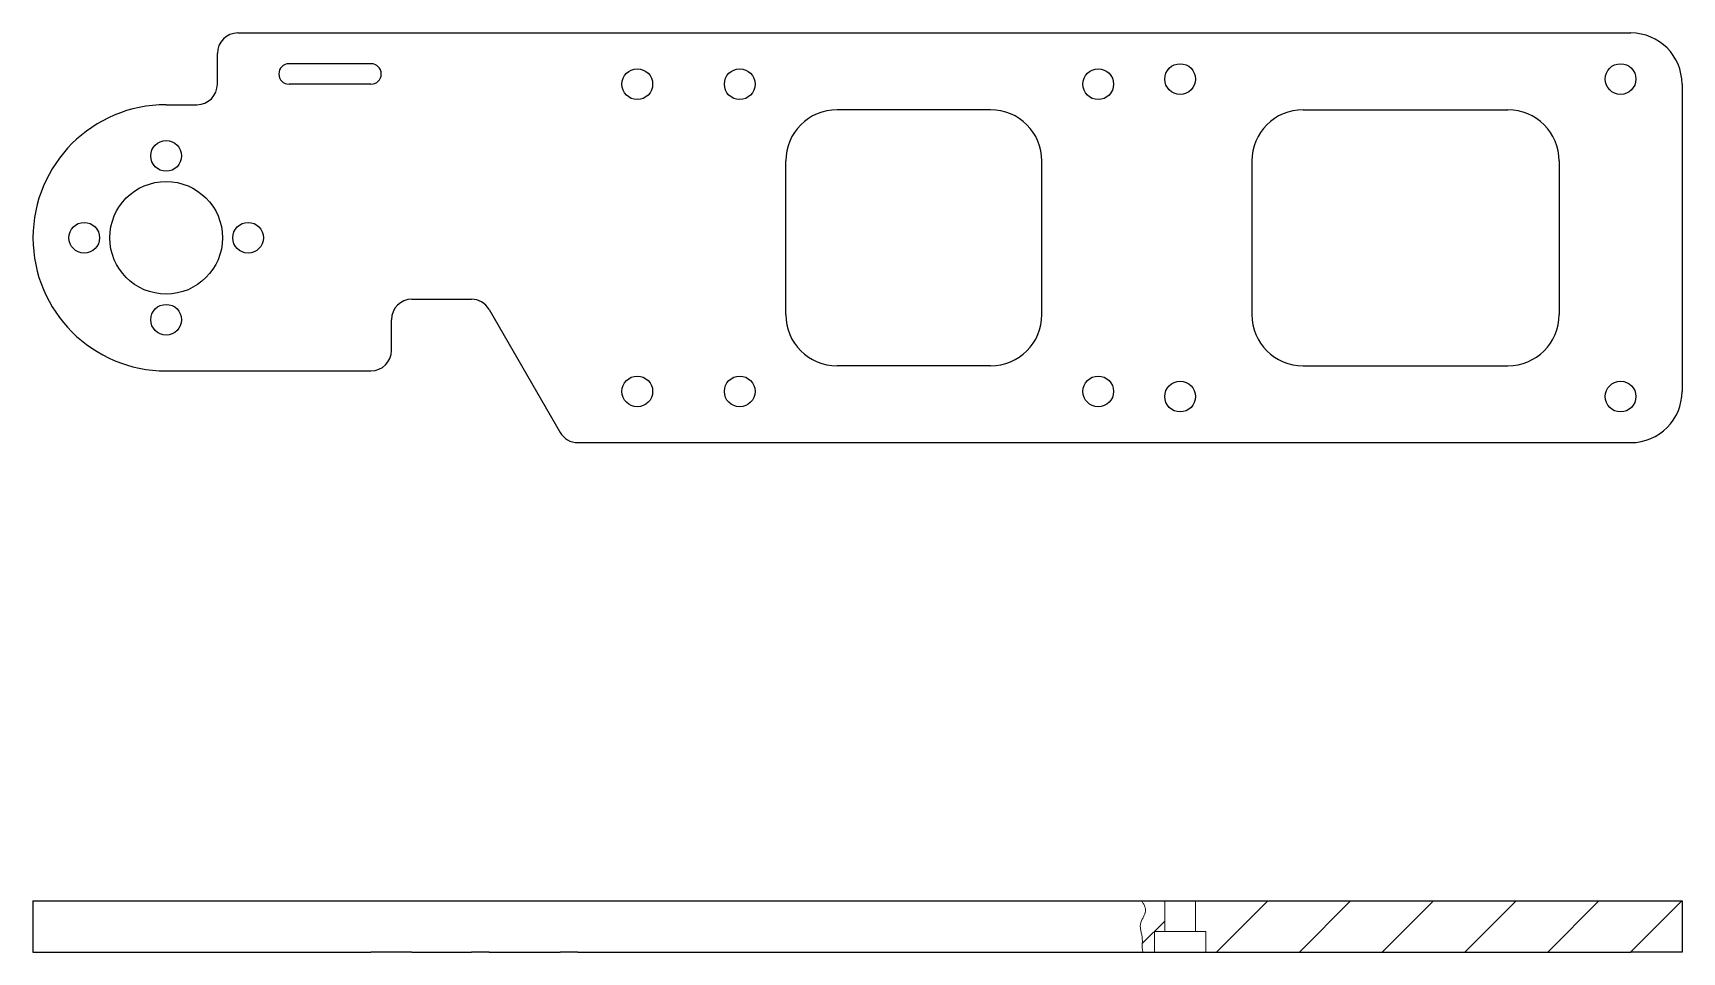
# Model space of a CAD drawing. Header units: millimetres. Extents: x 111 to 272, y 97 to 187.
import ezdxf

# ---------------------------------------------------------------- set-up
doc = ezdxf.new("R2010")
doc.units = ezdxf.units.MM
doc.linetypes.add('AM_ISO08W050', pattern=[18, 12, -1.5, 3, -1.5])
doc.layers.add('DuongTamNho', color=7, linetype='AM_ISO08W050', lineweight=13)

msp = doc.modelspace()

# ---------------------------------------------------------------- hatches: boundary and pattern name
at = {"layer": 'DuongTamNho'}
h = msp.add_hatch(dxfattribs=at)
h.set_pattern_fill('ANSI31', color=256, scale=1.8)
edge = h.paths.add_edge_path()
edge.add_line((221.05, 101.79), (218.79, 101.79))
edge.add_spline(control_points=[(218.79, 101.79), (219.03, 101.45), (219.4, 100.71), (218.39, 99.5), (219, 98.23), (218.79, 97.14), (218.93, 96.79)], knot_values=[0.533412, 0.533412, 0.533412, 0.533412, 1.670004, 2.989533, 4.418221, 5.686012, 5.686012, 5.686012, 5.686012], degree=3, periodic=0)
edge.add_line((218.93, 96.79), (220.05, 96.79))
edge.add_line((220.05, 96.79), (220.05, 98.79))
edge.add_line((220.05, 98.79), (221.05, 98.79))
edge.add_line((221.05, 98.79), (221.05, 101.79))
h.paths.add_polyline_path([(271.55, 101.79), (266.55, 101.79), (224.05, 101.79), (224.05, 98.79), (225.05, 98.79), (225.05, 96.79), (266.55, 96.79), (271.55, 96.79)])

# ---------------------------------------------------------------- linework, layer by layer
at = {"color": 7, "linetype": 'Continuous', "lineweight": 25}
for p, q in [((130.55, 186.53), (266.55, 186.53)), ((128.55, 181.53), (128.55, 184.53)), ((143.55, 183.53), (135.55, 183.53)), ((143.55, 181.53), (135.55, 181.53)), ((271.55, 181.53), (271.55, 151.53)), ((123.55, 179.53), (126.55, 179.53)), ((204.05, 179.03), (189.05, 179.03)), ((234.55, 179.03), (254.55, 179.03)), ((184.05, 159.03), (184.05, 174.03)), ((209.05, 159.03), (209.05, 174.03)), ((229.55, 174.03), (229.55, 159.03)), ((259.55, 174.03), (259.55, 159.03)), ((147.55, 160.53), (153.35, 160.53)), ((155.08, 159.53), (162.01, 147.53)), ((145.55, 155.53), (145.55, 158.53)), ((123.55, 153.53), (143.55, 153.53)), ((204.05, 154.03), (189.05, 154.03)), ((234.55, 154.03), (254.55, 154.03)), ((163.74, 146.53), (266.55, 146.53)), ((110.55, 101.79), (110.55, 96.79)), ((110.55, 101.79), (123.55, 101.79)), ((123.55, 101.79), (143.55, 101.79)), ((143.55, 101.79), (145.55, 101.79)), ((145.55, 101.79), (147.55, 101.79)), ((147.55, 101.79), (153.35, 101.79)), ((153.35, 101.79), (155.08, 101.79)), ((155.08, 101.79), (162.01, 101.79)), ((162.01, 101.79), (163.74, 101.79)), ((163.74, 101.79), (266.55, 101.79)), ((266.55, 101.79), (271.55, 101.79)), ((271.55, 101.79), (271.55, 96.79)), ((110.55, 96.79), (123.55, 96.79)), ((123.55, 96.79), (143.55, 96.79)), ((145.55, 96.79), (143.55, 96.79)), ((147.55, 96.79), (145.55, 96.79)), ((147.55, 96.79), (153.35, 96.79)), ((155.08, 96.79), (153.35, 96.79)), ((155.08, 96.79), (162.01, 96.79)), ((163.74, 96.79), (162.01, 96.79)), ((163.74, 96.79), (266.55, 96.79)), ((271.55, 96.79), (266.55, 96.79))]:
    msp.add_line(p, q, dxfattribs=at)
for centre, radius in [((169.55, 181.53), 1.5), ((179.55, 181.53), 1.5), ((214.55, 181.53), 1.5), ((222.55, 182.03), 1.5), ((265.55, 182.03), 1.5), ((123.55, 174.53), 1.5), ((123.55, 166.53), 5.5), ((115.55, 166.53), 1.5), ((131.55, 166.53), 1.5), ((123.55, 158.53), 1.5), ((169.55, 151.53), 1.5), ((179.55, 151.53), 1.5), ((214.55, 151.53), 1.5), ((222.55, 151.03), 1.5), ((265.55, 151.03), 1.5)]:
    msp.add_circle(centre, radius, dxfattribs=at)
for centre, radius, start, end in [((130.55, 184.53), 2, 90, 180), ((266.55, 181.53), 5, 0, 90), ((135.55, 182.53), 1, 90, 270), ((143.55, 182.53), 1, 270, 90), ((126.55, 181.53), 2, 270, 0), ((123.55, 166.53), 13, 90, 270), ((189.05, 174.03), 5, 90, 180), ((204.05, 174.03), 5, 0, 90), ((234.55, 174.03), 5, 90, 180), ((254.55, 174.03), 5, 0, 90), ((147.55, 158.53), 2, 90, 180), ((153.35, 158.53), 2, 30, 90), ((189.05, 159.03), 5, 180, 270), ((204.05, 159.03), 5, 270, 0), ((234.55, 159.03), 5, 180, 270), ((254.55, 159.03), 5, 270, 0), ((143.55, 155.53), 2, 270, 0), ((266.55, 151.53), 5, 270, 0), ((163.74, 148.53), 2, 210, 270)]:
    msp.add_arc(centre, radius, start, end, dxfattribs=at)
at = {"layer": 'DuongTamNho'}
for p, q in [((221.05, 101.79), (221.05, 98.79)), ((224.05, 101.79), (224.05, 98.79)), ((220.05, 96.79), (220.05, 98.79)), ((220.05, 98.79), (225.05, 98.79)), ((225.05, 98.79), (225.05, 96.79)), ((221.05, 96.79), (220.05, 96.79))]:
    msp.add_line(p, q, dxfattribs=at)
msp.add_open_spline([(218.79, 101.79), (219.03, 101.45), (219.4, 100.71), (218.39, 99.5), (219, 98.23), (218.79, 97.14), (218.93, 96.79)], degree=3, knots=[0.533412, 0.533412, 0.533412, 0.533412, 1.670004, 2.989533, 4.418221, 5.686012, 5.686012, 5.686012, 5.686012], dxfattribs=at)

doc.saveas('drawing.dxf')
